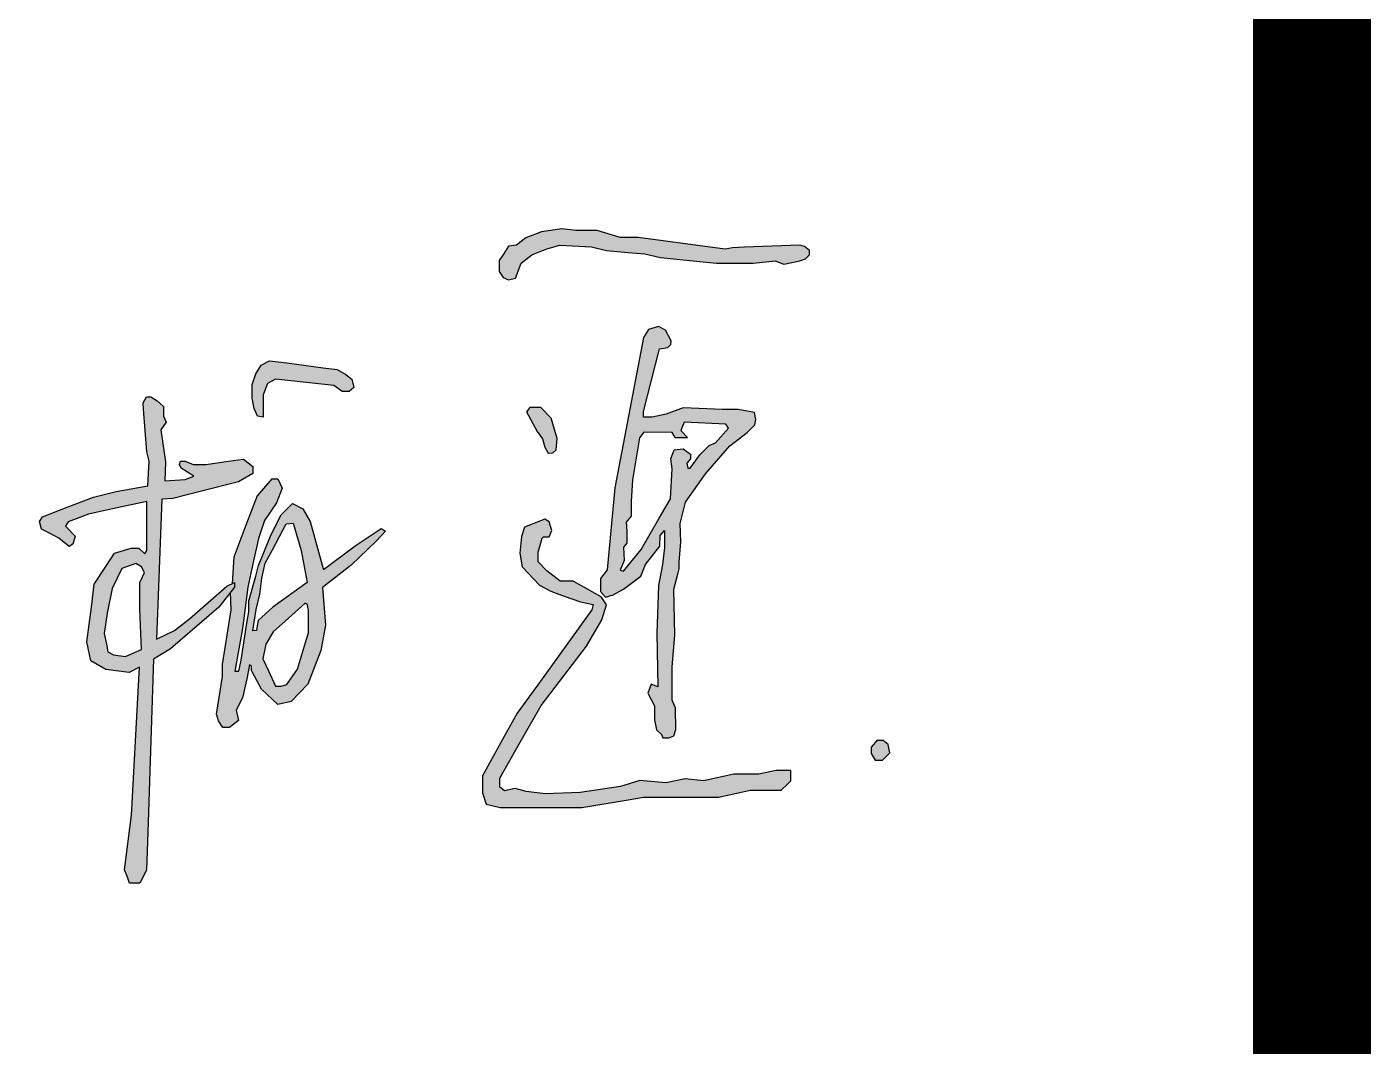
# Model space of a CAD drawing. Extents: x -417156 to 1571408, y 205758 to 1045562.
# Drawn here: x 1567233 to 1569508, y 910366 to 912092 of the extents above; entities that cross this region are included whole.
import ezdxf

# ---------------------------------------------------------------- set-up
doc = ezdxf.new("R2010")
doc.units = 0
doc.header["$LTSCALE"] = 1000
doc.header["$MEASUREMENT"] = 0
doc.layers.get('0').update_dxf_attribs({"linetype": 'CONTINUOUS'})
doc.layers.add('PUB_TITLE', color=4, linetype='CONTINUOUS')

msp = doc.modelspace()

# ---------------------------------------------------------------- hatches: boundary and pattern name
h = msp.add_hatch(color=256)
h.paths.add_polyline_path([(1567459.6, 911410), (1567468.6, 911422.8), (1567464, 911433.3), (1567464.1, 911449.2), (1567453.3, 911458.8), (1567442.4, 911465.8), (1567435.3, 911465.8), (1567429.5, 911455.7), (1567430.3, 911444.7), (1567435.9, 911372.7), (1567439.9, 911356.9), (1567437.7, 911314.8), (1567383.7, 911305.6), (1567345.3, 911296), (1567301, 911278.9), (1567259, 911262.6), (1567254.3, 911254.5), (1567257.6, 911241.8), (1567270.1, 911235.4), (1567286.9, 911226.7), (1567304.4, 911212.3), (1567310.6, 911216.4), (1567314.2, 911229.9), (1567298.1, 911246.6), (1567302.8, 911254.2), (1567336.8, 911267), (1567377.6, 911275.9), (1567435.6, 911288.5), (1567435.6, 911205.4), (1567432.6, 911199.9), (1567422, 911209.8), (1567409.2, 911209.8), (1567380.8, 911201), (1567366.3, 911178.5), (1567346.8, 911148.3), (1567341.9, 911109.5), (1567334.4, 911050.8), (1567340.8, 911018.9), (1567366.3, 911004.1), (1567405.6, 910999), (1567423.2, 911007.8), (1567410.1, 910757.4), (1567398.1, 910664.6), (1567402.8, 910652.4), (1567406.6, 910642.5), (1567423.8, 910642.5), (1567435.3, 910664.4), (1567437.4, 910728.7), (1567447, 911021.6), (1567475.9, 911039.3), (1567557.4, 911109.6), (1567584.4, 911143.5), (1567584.4, 911151.5), (1567571.1, 911145.1), (1567508, 911090), (1567482.8, 911070.4), (1567451.9, 911055.5), (1567461.4, 911292.4), (1567479.9, 911293.9), (1567528.6, 911306.2), (1567591.1, 911322.1), (1567615.2, 911336.2), (1567615.2, 911347.9), (1567599.6, 911360.2), (1567574, 911356.6), (1567535.7, 911351.2), (1567514.4, 911351.2), (1567500.9, 911356.7), (1567492.6, 911356.7), (1567491, 911351.2), (1567493.8, 911345.2), (1567515.6, 911331.2), (1567500.5, 911325.7), (1567466, 911323.6), (1567467.3, 911355.9)])
h.paths.add_polyline_path([(1567417.3, 911183.8), (1567426.7, 911177.7), (1567431.6, 911168.4), (1567424.2, 911151.3), (1567424.2, 911105.4), (1567426.7, 911037.9), (1567406.1, 911028.7), (1567399.5, 911025.9), (1567379.6, 911028.7), (1567370, 911034), (1567367.3, 911047.2), (1567363.7, 911064.8), (1567368.9, 911099.7), (1567377.1, 911141.5), (1567393.3, 911174.9)], flags=16)
h.paths.add_polyline_path([(1567772.5, 911503.6), (1567757.9, 911512), (1567734.4, 911515.1), (1567672.8, 911523.1), (1567643.4, 911527), (1567629.3, 911519.6), (1567620.4, 911504.9), (1567614.3, 911486.7), (1567614.3, 911463.4), (1567617.5, 911446.1), (1567623.4, 911432.9), (1567633, 911431.3), (1567633, 911451.6), (1567633, 911468.9), (1567639.8, 911488.6), (1567653.6, 911495.6), (1567711.2, 911489.3), (1567752.3, 911484.8), (1567766.4, 911474.9), (1567778.1, 911474.9), (1567786, 911481.5), (1567782.6, 911495.6)])
h.paths.add_polyline_path([(1567624.7, 911226), (1567635, 911256.5), (1567655.2, 911286.5), (1567665.1, 911311.1), (1567657.4, 911326.7), (1567647.4, 911326.7), (1567622.4, 911298.1), (1567603.5, 911248.2), (1567583.1, 911194.2), (1567580.3, 911149.5), (1567584.4, 911151.5), (1567584.4, 911143.5), (1567577.6, 911135), (1567578.3, 911105), (1567563.9, 911012.5), (1567563.9, 910992.5), (1567553.5, 910928.4), (1567556.9, 910917.4), (1567564.3, 910906.1), (1567575.7, 910906.1), (1567591.1, 910918), (1567587, 910935.5), (1567598, 910955.9), (1567605.2, 910988.1), (1567609.4, 911012.2), (1567613.1, 911009.7), (1567613.1, 911002.6), (1567614.3, 911000.3), (1567629.8, 910971), (1567657.3, 910944.8), (1567680.3, 910950), (1567708.6, 910979.4), (1567730.1, 911036.1), (1567738.5, 911079.4), (1567733.2, 911142.8), (1567781.5, 911180.9), (1567823.9, 911221.4), (1567839.7, 911238.3), (1567832.3, 911243.1), (1567788.7, 911213.4), (1567734.8, 911173.2), (1567732.7, 911180.6), (1567712.3, 911254.6), (1567700, 911276.2), (1567682.4, 911285.4), (1567663.1, 911265.8), (1567646.1, 911232.8), (1567624.9, 911180), (1567620.1, 911162.3), (1567608.6, 911120.6), (1567608.6, 911101.9), (1567605.2, 911082.4), (1567595.2, 911019.7), (1567591.4, 911001.5), (1567584.5, 911001.5), (1567597.8, 911073.4), (1567606.7, 911143.6), (1567615.3, 911183)])
h.paths.add_polyline_path([(1567648.3, 911206.6), (1567660.4, 911229.3), (1567671.7, 911250.6), (1567683.6, 911252.1), (1567697, 911205.5), (1567707.1, 911151.6), (1567648.9, 911109.5), (1567624.3, 911087.3), (1567622.6, 911077.9), (1567621.2, 911069.9), (1567615.2, 911069.4), (1567620.6, 911105.9), (1567626.8, 911131.4), (1567630.2, 911158.9), (1567636.3, 911184.2)], flags=16)
h.paths.add_polyline_path([(1567703.6, 911116.5), (1567707.9, 911113.6), (1567709.3, 911103.4), (1567709.3, 911066.4), (1567704.3, 911049.7), (1567690.8, 911004.8), (1567672.7, 910978.8), (1567663.1, 910976.1), (1567653.5, 910976.1), (1567641.5, 911002.1), (1567632.2, 911022.1), (1567637.2, 911047), (1567649.9, 911068.1), (1567675.6, 911091.2)], flags=16)
h.paths.add_polyline_path([(1568135, 911722.6), (1568188.6, 911719.7), (1568213.8, 911713.4), (1568250.5, 911710.3), (1568279.1, 911707.8), (1568305.1, 911701.9), (1568349.5, 911697.3), (1568399.9, 911692.1), (1568462.5, 911692.1), (1568499.4, 911696), (1568514.2, 911690.3), (1568541.1, 911696), (1568550.7, 911699.5), (1568557.8, 911706.1), (1568557.8, 911713.8), (1568549, 911720.1), (1568541.3, 911722.8), (1568447.6, 911719.1), (1568427.1, 911718.3), (1568414.8, 911716.1), (1568267.7, 911735.6), (1568236.9, 911735.6), (1568198, 911747.4), (1568162.2, 911747.4), (1568138.2, 911750.1), (1568103.7, 911744.9), (1568077.2, 911734.9), (1568061.7, 911722.7), (1568048.2, 911720.9), (1568039.5, 911707.5), (1568032.4, 911696.9), (1568032.4, 911677.9), (1568038.8, 911668.1), (1568048.2, 911664), (1568060, 911666.9), (1568069.3, 911692.3), (1568087.4, 911706.5), (1568112.9, 911716.3)])
h.paths.add_polyline_path([(1568120.1, 911429.7), (1568102.8, 911447.7), (1568084.1, 911447.7), (1568078.7, 911440.1), (1568096.6, 911407.2), (1568105.7, 911394.8), (1568109.4, 911380.7), (1568115.4, 911370.2), (1568122.9, 911370.9), (1568128.6, 911376), (1568130.7, 911395)])
h.paths.add_polyline_path([(1568303.9, 911546.9), (1568317.8, 911549.5), (1568323, 911554.3), (1568323.3, 911560.7), (1568313.7, 911578.4), (1568301.8, 911584.7), (1568284.9, 911580), (1568276.7, 911566.5), (1568228.2, 911311.6), (1568214.9, 911172.7), (1568203.7, 911158), (1568203.7, 911136.4), (1568212.5, 911126.7), (1568225, 911130.6), (1568242.9, 911140.3), (1568271.9, 911162.1), (1568280.2, 911182.1), (1568304.1, 911212.8), (1568304.6, 911230.8), (1568312.1, 911239.2), (1568312.1, 911210.9), (1568308.9, 911181.9), (1568302.2, 911146.2), (1568299, 911065.8), (1568300.9, 910974.5), (1568289.7, 910979.5), (1568283.9, 910963.8), (1568295.1, 910942.7), (1568295.1, 910919.1), (1568298.7, 910902), (1568307.3, 910894.1), (1568309.5, 910888.1), (1568319.5, 910888.1), (1568328, 910891.8), (1568331.3, 910902.5), (1568330.9, 910939.1), (1568325.3, 910952.1), (1568325.3, 911008.4), (1568329.8, 911062), (1568328, 911139.9), (1568335.4, 911167.7), (1568337.1, 911174.3), (1568337.1, 911186.1), (1568339.6, 911220.3), (1568338.7, 911251.5), (1568347.5, 911287.7), (1568381.5, 911335.6), (1568422.9, 911382.9), (1568452.1, 911405.2), (1568465, 911418.4), (1568466.7, 911427.4), (1568464.4, 911439), (1568437.1, 911444.4), (1568410.1, 911444.4), (1568344, 911446.9), (1568315.2, 911436.3), (1568291.5, 911431.6), (1568276.4, 911431.6), (1568276.4, 911440.9)])
h.paths.add_polyline_path([(1568277, 911406.2), (1568325.3, 911405.4), (1568330.4, 911396.8), (1568335.7, 911396.8), (1568351.2, 911396.8), (1568340, 911409), (1568345.3, 911422.9), (1568416.2, 911419.4), (1568420.4, 911412.9), (1568398.3, 911387.8), (1568388, 911383.1), (1568372.2, 911367.7), (1568355.7, 911345), (1568351.7, 911345), (1568350.2, 911353.5), (1568356.3, 911360.8), (1568356.3, 911368.9), (1568343.7, 911377.5), (1568328.6, 911376.1), (1568322.8, 911361), (1568325.4, 911343.9), (1568322.1, 911293.3), (1568303.2, 911260.3), (1568272.5, 911207.2), (1568242.9, 911170.8), (1568237.1, 911172.4), (1568243.6, 911188.8), (1568242.7, 911211.3), (1568248.1, 911218), (1568248.6, 911238.5), (1568247, 911253.7), (1568255.6, 911263.8), (1568255.6, 911288.7), (1568258.2, 911325.1), (1568269.9, 911396.3)], flags=16)
h.paths.add_polyline_path([(1568112.9, 911171.3), (1568098.3, 911186.5), (1568098.3, 911202.9), (1568105, 911226.2), (1568107.2, 911228.8), (1568117.1, 911228.8), (1568121.4, 911239.7), (1568116.8, 911254.2), (1568109.3, 911258.7), (1568075.3, 911245.1), (1568070.2, 911229.3), (1568067.3, 911201.2), (1568071, 911178.2), (1568100.8, 911146.7), (1568119.8, 911136.5), (1568142.3, 911128.5), (1568170.1, 911118.6), (1568191.5, 911114.1), (1568189.2, 911105.2), (1568102, 910984.3), (1568062.9, 910929.9), (1568035.2, 910880.4), (1568003.9, 910824.3), (1568003.9, 910795.4), (1568010.2, 910776.2), (1568033.8, 910770.5), (1568074.6, 910770.5), (1568126.5, 910770.5), (1568172.1, 910770.5), (1568250.4, 910783.4), (1568276.6, 910787.8), (1568331.8, 910787.8), (1568404.3, 910787.8), (1568457.1, 910799.7), (1568509.5, 910799.7), (1568520.5, 910810.2), (1568526.2, 910815.6), (1568526.2, 910832.8), (1568501.3, 910832.8), (1568471.6, 910826.6), (1568429.3, 910826.6), (1568378.4, 910815.5), (1568346.9, 910818.9), (1568314.6, 910812.2), (1568270.5, 910816), (1568237.8, 910806.1), (1568169.4, 910795.9), (1568110.3, 910793.6), (1568078.1, 910797.4), (1568059.5, 910802.5), (1568041.2, 910798.5), (1568033.4, 910804.8), (1568033.4, 910820.3), (1568067.9, 910880.9), (1568103.4, 910943.1), (1568179.9, 911043.5), (1568206.2, 911088), (1568213.9, 911113.4), (1568205.5, 911126.5), (1568186.7, 911137.2), (1568171.6, 911145.9), (1568157.5, 911153.9), (1568135.6, 911153.9)])
h.paths.add_polyline_path([(1568691, 910877.2), (1568682.3, 910883.8), (1568671.6, 910883.8), (1568662, 910872.7), (1568662, 910861.6), (1568668.5, 910850.7), (1568681.1, 910850.7), (1568693.6, 910862.7)])
h = msp.add_hatch(color=250)
h.paths.add_polyline_path([(1568267.7, 911735.6), (1568236.9, 911735.6), (1568198, 911747.4), (1568162.2, 911747.4), (1568138.2, 911750.1), (1568103.7, 911744.9), (1568077.2, 911734.9), (1568061.7, 911722.7), (1568048.2, 911720.9), (1568039.5, 911707.5), (1568032.4, 911696.9), (1568032.4, 911677.9), (1568038.8, 911668.1), (1568048.2, 911664), (1568060, 911666.9), (1568069.3, 911692.3), (1568087.4, 911706.5), (1568112.9, 911716.3), (1568135, 911722.6), (1568188.6, 911719.7), (1568213.8, 911713.4), (1568250.5, 911710.3), (1568279.1, 911707.8), (1568305.1, 911701.9), (1568349.5, 911697.3), (1568399.9, 911692.1), (1568462.5, 911692.1), (1568499.4, 911696), (1568514.2, 911690.3), (1568541.1, 911696), (1568550.7, 911699.5), (1568557.8, 911706.1), (1568557.8, 911713.8), (1568549, 911720.1), (1568541.3, 911722.8), (1568447.6, 911719.1), (1568427.1, 911718.3), (1568414.8, 911716.1)])
h.paths.add_polyline_path([(1568317.8, 911549.5), (1568323, 911554.3), (1568323.3, 911560.7), (1568313.7, 911578.4), (1568301.8, 911584.7), (1568284.9, 911580), (1568276.7, 911566.5), (1568228.2, 911311.6), (1568214.9, 911172.7), (1568203.7, 911158), (1568203.7, 911136.4), (1568212.5, 911126.7), (1568225, 911130.6), (1568242.9, 911140.3), (1568271.9, 911162.1), (1568280.2, 911182.1), (1568304.1, 911212.8), (1568304.6, 911230.8), (1568312.1, 911239.2), (1568312.1, 911210.9), (1568308.9, 911181.9), (1568302.2, 911146.2), (1568299, 911065.8), (1568300.9, 910974.5), (1568289.7, 910979.5), (1568283.9, 910963.8), (1568295.1, 910942.7), (1568295.1, 910919.1), (1568298.7, 910902), (1568307.3, 910894.1), (1568309.5, 910888.1), (1568319.5, 910888.1), (1568328, 910891.8), (1568331.3, 910902.5), (1568330.9, 910939.1), (1568325.3, 910952.1), (1568325.3, 911008.4), (1568329.8, 911062), (1568328, 911139.9), (1568335.4, 911167.7), (1568337.1, 911174.3), (1568337.1, 911186.1), (1568339.6, 911220.3), (1568338.7, 911251.5), (1568347.5, 911287.7), (1568381.5, 911335.6), (1568422.9, 911382.9), (1568452.1, 911405.2), (1568465, 911418.4), (1568466.7, 911427.4), (1568464.4, 911439), (1568437.1, 911444.4), (1568410.1, 911444.4), (1568344, 911446.9), (1568315.2, 911436.3), (1568291.5, 911431.6), (1568276.4, 911431.6), (1568276.4, 911440.9), (1568303.9, 911546.9)])
h.paths.add_polyline_path([(1568345.3, 911422.9), (1568416.2, 911419.4), (1568420.4, 911412.9), (1568398.3, 911387.8), (1568388, 911383.1), (1568372.2, 911367.7), (1568355.7, 911345), (1568351.7, 911345), (1568350.2, 911353.5), (1568356.3, 911360.8), (1568356.3, 911368.9), (1568343.7, 911377.5), (1568328.6, 911376.1), (1568322.8, 911361), (1568325.4, 911343.9), (1568322.1, 911293.3), (1568303.2, 911260.3), (1568272.5, 911207.2), (1568242.9, 911170.8), (1568237.1, 911172.4), (1568243.6, 911188.8), (1568242.7, 911211.3), (1568248.1, 911218), (1568248.6, 911238.5), (1568247, 911253.7), (1568255.6, 911263.8), (1568255.6, 911288.7), (1568258.2, 911325.1), (1568269.9, 911396.3), (1568277, 911406.2), (1568325.3, 911405.4), (1568330.4, 911396.8), (1568335.7, 911396.8), (1568351.2, 911396.8), (1568340, 911409)], flags=16)
h.paths.add_polyline_path([(1568105, 911226.2), (1568107.2, 911228.8), (1568117.1, 911228.8), (1568121.4, 911239.7), (1568116.8, 911254.2), (1568109.3, 911258.7), (1568075.3, 911245.1), (1568070.2, 911229.3), (1568067.3, 911201.2), (1568071, 911178.2), (1568100.8, 911146.7), (1568119.8, 911136.5), (1568142.3, 911128.5), (1568170.1, 911118.6), (1568191.5, 911114.1), (1568189.2, 911105.2), (1568102, 910984.3), (1568062.9, 910929.9), (1568035.2, 910880.4), (1568003.9, 910824.3), (1568003.9, 910795.4), (1568010.2, 910776.2), (1568033.8, 910770.5), (1568074.6, 910770.5), (1568126.5, 910770.5), (1568172.1, 910770.5), (1568250.4, 910783.4), (1568276.6, 910787.8), (1568331.8, 910787.8), (1568404.3, 910787.8), (1568457.1, 910799.7), (1568509.5, 910799.7), (1568520.5, 910810.2), (1568526.2, 910815.6), (1568526.2, 910832.8), (1568501.3, 910832.8), (1568471.6, 910826.6), (1568429.3, 910826.6), (1568378.4, 910815.5), (1568346.9, 910818.9), (1568314.6, 910812.2), (1568270.5, 910816), (1568237.8, 910806.1), (1568169.4, 910795.9), (1568110.3, 910793.6), (1568078.1, 910797.4), (1568059.5, 910802.5), (1568041.2, 910798.5), (1568033.4, 910804.8), (1568033.4, 910820.3), (1568067.9, 910880.9), (1568103.4, 910943.1), (1568179.9, 911043.5), (1568206.2, 911088), (1568213.9, 911113.4), (1568205.5, 911126.5), (1568186.7, 911137.2), (1568171.6, 911145.9), (1568157.5, 911153.9), (1568135.6, 911153.9), (1568112.9, 911171.3), (1568098.3, 911186.5), (1568098.3, 911202.9)])
h.paths.add_polyline_path([(1568120.1, 911429.7), (1568102.8, 911447.7), (1568084.1, 911447.7), (1568078.7, 911440.1), (1568096.6, 911407.2), (1568105.7, 911394.8), (1568109.4, 911380.7), (1568115.4, 911370.2), (1568122.9, 911370.9), (1568128.6, 911376), (1568130.7, 911395)])
h = msp.add_hatch(color=256)
h.paths.add_polyline_path([(1568112.9, 911716.3), (1568135, 911722.6), (1568188.6, 911719.7), (1568213.8, 911713.4), (1568250.5, 911710.3), (1568279.1, 911707.8), (1568305.1, 911701.9), (1568349.5, 911697.3), (1568399.9, 911692.1), (1568462.5, 911692.1), (1568499.4, 911696), (1568514.2, 911690.3), (1568541.1, 911696), (1568550.7, 911699.5), (1568557.8, 911706.1), (1568557.8, 911713.8), (1568549, 911720.1), (1568541.3, 911722.8), (1568447.6, 911719.1), (1568427.1, 911718.3), (1568414.8, 911716.1), (1568267.7, 911735.6), (1568236.9, 911735.6), (1568198, 911747.4), (1568162.2, 911747.4), (1568138.2, 911750.1), (1568103.7, 911744.9), (1568077.2, 911734.9), (1568061.7, 911722.7), (1568048.2, 911720.9), (1568039.5, 911707.5), (1568032.4, 911696.9), (1568032.4, 911677.9), (1568038.8, 911668.1), (1568048.2, 911664), (1568060, 911666.9), (1568069.3, 911692.3), (1568087.4, 911706.5)])
h.paths.add_polyline_path([(1568120.1, 911429.7), (1568102.8, 911447.7), (1568084.1, 911447.7), (1568078.7, 911440.1), (1568096.6, 911407.2), (1568105.7, 911394.8), (1568109.4, 911380.7), (1568115.4, 911370.2), (1568122.9, 911370.9), (1568128.6, 911376), (1568130.7, 911395)])
h.paths.add_polyline_path([(1568303.9, 911546.9), (1568317.8, 911549.5), (1568323, 911554.3), (1568323.3, 911560.7), (1568313.7, 911578.4), (1568301.8, 911584.7), (1568284.9, 911580), (1568276.7, 911566.5), (1568228.2, 911311.6), (1568214.9, 911172.7), (1568203.7, 911158), (1568203.7, 911136.4), (1568212.5, 911126.7), (1568225, 911130.6), (1568242.9, 911140.3), (1568271.9, 911162.1), (1568280.2, 911182.1), (1568304.1, 911212.8), (1568304.6, 911230.8), (1568312.1, 911239.2), (1568312.1, 911210.9), (1568308.9, 911181.9), (1568302.2, 911146.2), (1568299, 911065.8), (1568300.9, 910974.5), (1568289.7, 910979.5), (1568283.9, 910963.8), (1568295.1, 910942.7), (1568295.1, 910919.1), (1568298.7, 910902), (1568307.3, 910894.1), (1568309.5, 910888.1), (1568319.5, 910888.1), (1568328, 910891.8), (1568331.3, 910902.5), (1568330.9, 910939.1), (1568325.3, 910952.1), (1568325.3, 911008.4), (1568329.8, 911062), (1568328, 911139.9), (1568335.4, 911167.7), (1568337.1, 911174.3), (1568337.1, 911186.1), (1568339.6, 911220.3), (1568338.7, 911251.5), (1568347.5, 911287.7), (1568381.5, 911335.6), (1568422.9, 911382.9), (1568452.1, 911405.2), (1568465, 911418.4), (1568466.7, 911427.4), (1568464.4, 911439), (1568437.1, 911444.4), (1568410.1, 911444.4), (1568344, 911446.9), (1568315.2, 911436.3), (1568291.5, 911431.6), (1568276.4, 911431.6), (1568276.4, 911440.9)])
h.paths.add_polyline_path([(1568277, 911406.2), (1568325.3, 911405.4), (1568330.4, 911396.8), (1568335.7, 911396.8), (1568351.2, 911396.8), (1568340, 911409), (1568345.3, 911422.9), (1568416.2, 911419.4), (1568420.4, 911412.9), (1568398.3, 911387.8), (1568388, 911383.1), (1568372.2, 911367.7), (1568355.7, 911345), (1568351.7, 911345), (1568350.2, 911353.5), (1568356.3, 911360.8), (1568356.3, 911368.9), (1568343.7, 911377.5), (1568328.6, 911376.1), (1568322.8, 911361), (1568325.4, 911343.9), (1568322.1, 911293.3), (1568303.2, 911260.3), (1568272.5, 911207.2), (1568242.9, 911170.8), (1568237.1, 911172.4), (1568243.6, 911188.8), (1568242.7, 911211.3), (1568248.1, 911218), (1568248.6, 911238.5), (1568247, 911253.7), (1568255.6, 911263.8), (1568255.6, 911288.7), (1568258.2, 911325.1), (1568269.9, 911396.3)], flags=16)
h.paths.add_polyline_path([(1568098.3, 911202.9), (1568105, 911226.2), (1568107.2, 911228.8), (1568117.1, 911228.8), (1568121.4, 911239.7), (1568116.8, 911254.2), (1568109.3, 911258.7), (1568075.3, 911245.1), (1568070.2, 911229.3), (1568067.3, 911201.2), (1568071, 911178.2), (1568100.8, 911146.7), (1568119.8, 911136.5), (1568142.3, 911128.5), (1568170.1, 911118.6), (1568191.5, 911114.1), (1568189.2, 911105.2), (1568102, 910984.3), (1568062.9, 910929.9), (1568035.2, 910880.4), (1568003.9, 910824.3), (1568003.9, 910795.4), (1568010.2, 910776.2), (1568033.8, 910770.5), (1568074.6, 910770.5), (1568126.5, 910770.5), (1568172.1, 910770.5), (1568250.4, 910783.4), (1568276.6, 910787.8), (1568331.8, 910787.8), (1568404.3, 910787.8), (1568457.1, 910799.7), (1568509.5, 910799.7), (1568520.5, 910810.2), (1568526.2, 910815.6), (1568526.2, 910832.8), (1568501.3, 910832.8), (1568471.6, 910826.6), (1568429.3, 910826.6), (1568378.4, 910815.5), (1568346.9, 910818.9), (1568314.6, 910812.2), (1568270.5, 910816), (1568237.8, 910806.1), (1568169.4, 910795.9), (1568110.3, 910793.6), (1568078.1, 910797.4), (1568059.5, 910802.5), (1568041.2, 910798.5), (1568033.4, 910804.8), (1568033.4, 910820.3), (1568067.9, 910880.9), (1568103.4, 910943.1), (1568179.9, 911043.5), (1568206.2, 911088), (1568213.9, 911113.4), (1568205.5, 911126.5), (1568186.7, 911137.2), (1568171.6, 911145.9), (1568157.5, 911153.9), (1568135.6, 911153.9), (1568112.9, 911171.3), (1568098.3, 911186.5)])
h = msp.add_hatch(color=256)
h.paths.add_polyline_path([(1567614.3, 911463.4), (1567617.5, 911446.1), (1567623.4, 911432.9), (1567633, 911431.3), (1567633, 911451.6), (1567633, 911468.9), (1567639.8, 911488.6), (1567653.6, 911495.6), (1567711.2, 911489.3), (1567752.3, 911484.8), (1567766.4, 911474.9), (1567778.1, 911474.9), (1567786, 911481.5), (1567782.6, 911495.6), (1567772.5, 911503.6), (1567757.9, 911512), (1567734.4, 911515.1), (1567672.8, 911523.1), (1567643.4, 911527), (1567629.3, 911519.6), (1567620.4, 911504.9), (1567614.3, 911486.7)])
h.paths.add_polyline_path([(1567563.9, 910992.5), (1567553.5, 910928.4), (1567556.9, 910917.4), (1567564.3, 910906.1), (1567575.7, 910906.1), (1567591.1, 910918), (1567587, 910935.5), (1567598, 910955.9), (1567605.2, 910988.1), (1567609.4, 911012.2), (1567613.1, 911009.7), (1567613.1, 911002.6), (1567614.3, 911000.3), (1567629.8, 910971), (1567657.3, 910944.8), (1567680.3, 910950), (1567708.6, 910979.4), (1567730.1, 911036.1), (1567738.5, 911079.4), (1567733.2, 911142.8), (1567781.5, 911180.9), (1567823.9, 911221.4), (1567839.7, 911238.3), (1567832.3, 911243.1), (1567788.7, 911213.4), (1567734.8, 911173.2), (1567732.7, 911180.6), (1567712.3, 911254.6), (1567700, 911276.2), (1567682.4, 911285.4), (1567663.1, 911265.8), (1567646.1, 911232.8), (1567624.9, 911180), (1567620.1, 911162.3), (1567608.6, 911120.6), (1567608.6, 911101.9), (1567605.2, 911082.4), (1567595.2, 911019.7), (1567591.4, 911001.5), (1567584.5, 911001.5), (1567597.8, 911073.4), (1567606.7, 911143.6), (1567615.3, 911183), (1567624.7, 911226), (1567635, 911256.5), (1567655.2, 911286.5), (1567665.1, 911311.1), (1567657.4, 911326.7), (1567647.4, 911326.7), (1567622.4, 911298.1), (1567603.5, 911248.2), (1567583.1, 911194.2), (1567580.3, 911149.5), (1567584.4, 911151.5), (1567584.4, 911143.5), (1567577.6, 911135), (1567578.3, 911105), (1567563.9, 911012.5)])
h.paths.add_polyline_path([(1567615.2, 911069.4), (1567620.6, 911105.9), (1567626.8, 911131.4), (1567630.2, 911158.9), (1567636.3, 911184.2), (1567648.3, 911206.6), (1567660.4, 911229.3), (1567671.7, 911250.6), (1567683.6, 911252.1), (1567697, 911205.5), (1567707.1, 911151.6), (1567648.9, 911109.5), (1567624.3, 911087.3), (1567622.6, 911077.9), (1567621.2, 911069.9)], flags=16)
h.paths.add_polyline_path([(1567632.2, 911022.1), (1567637.2, 911047), (1567649.9, 911068.1), (1567675.6, 911091.2), (1567707.1, 911119.6), (1567709.3, 911103.4), (1567709.3, 911066.4), (1567704.3, 911049.7), (1567690.8, 911004.8), (1567670.8, 910976.1), (1567653.5, 910976.1), (1567641.5, 911002.1)], flags=16)
for color, points in [(250, [(1567772.5, 911503.6), (1567757.9, 911512), (1567734.4, 911515.1), (1567672.8, 911523.1), (1567643.4, 911527), (1567629.3, 911519.6), (1567620.4, 911504.9), (1567614.3, 911486.7), (1567614.3, 911463.4), (1567617.5, 911446.1), (1567623.4, 911432.9), (1567633, 911431.3), (1567633, 911451.6), (1567633, 911468.9), (1567639.8, 911488.6), (1567653.6, 911495.6), (1567711.2, 911489.3), (1567752.3, 911484.8), (1567766.4, 911474.9), (1567778.1, 911474.9), (1567786, 911481.5), (1567782.6, 911495.6)]), (256, [(1567614.3, 911463.4), (1567617.5, 911446.1), (1567623.4, 911432.9), (1567633, 911431.3), (1567633, 911451.6), (1567633, 911468.9), (1567639.8, 911488.6), (1567653.6, 911495.6), (1567711.2, 911489.3), (1567752.3, 911484.8), (1567766.4, 911474.9), (1567778.1, 911474.9), (1567786, 911481.5), (1567782.6, 911495.6), (1567772.5, 911503.6), (1567757.9, 911512), (1567734.4, 911515.1), (1567672.8, 911523.1), (1567643.4, 911527), (1567629.3, 911519.6), (1567620.4, 911504.9), (1567614.3, 911486.7)]), (250, [(1568691, 910877.2), (1568682.3, 910883.8), (1568671.6, 910883.8), (1568662, 910872.7), (1568662, 910861.6), (1568668.5, 910850.7), (1568681.1, 910850.7), (1568693.6, 910862.7)]), (256, [(1568682.3, 910883.8), (1568671.6, 910883.8), (1568662, 910872.7), (1568662, 910861.6), (1568668.5, 910850.7), (1568681.1, 910850.7), (1568693.6, 910862.7), (1568691, 910877.2)])]:
    msp.add_hatch(color=color).paths.add_polyline_path(points)
h = msp.add_hatch(color=250)
h.paths.add_polyline_path([(1567459.6, 911410), (1567468.6, 911422.8), (1567464, 911433.3), (1567464.1, 911449.2), (1567453.3, 911458.8), (1567442.4, 911465.8), (1567435.3, 911465.8), (1567429.5, 911455.7), (1567430.3, 911444.7), (1567435.9, 911372.7), (1567439.9, 911356.9), (1567437.7, 911314.8), (1567383.7, 911305.6), (1567345.3, 911296), (1567301, 911278.9), (1567259, 911262.6), (1567254.3, 911254.5), (1567257.6, 911241.8), (1567270.1, 911235.4), (1567286.9, 911226.7), (1567304.4, 911212.3), (1567310.6, 911216.4), (1567314.2, 911229.9), (1567298.1, 911246.6), (1567302.8, 911254.2), (1567336.8, 911267), (1567377.6, 911275.9), (1567435.6, 911288.5), (1567435.6, 911205.4), (1567432.6, 911199.9), (1567422, 911209.8), (1567409.2, 911209.8), (1567380.8, 911201), (1567366.3, 911178.5), (1567346.8, 911148.3), (1567341.9, 911109.5), (1567334.4, 911050.8), (1567340.8, 911018.9), (1567366.3, 911004.1), (1567405.6, 910999), (1567423.2, 911007.8), (1567410.1, 910757.4), (1567398.1, 910664.6), (1567402.8, 910652.4), (1567406.6, 910642.5), (1567423.8, 910642.5), (1567435.3, 910664.4), (1567437.4, 910728.7), (1567447, 911021.6), (1567475.9, 911039.3), (1567557.4, 911109.6), (1567584.4, 911143.5), (1567584.4, 911151.5), (1567571.1, 911145.1), (1567508, 911090), (1567482.8, 911070.4), (1567451.9, 911055.5), (1567461.4, 911292.4), (1567479.9, 911293.9), (1567528.6, 911306.2), (1567591.1, 911322.1), (1567615.2, 911336.2), (1567615.2, 911347.9), (1567599.6, 911360.2), (1567574, 911356.6), (1567535.7, 911351.2), (1567514.4, 911351.2), (1567500.9, 911356.7), (1567492.6, 911356.7), (1567491, 911351.2), (1567493.8, 911345.2), (1567515.6, 911331.2), (1567500.5, 911325.7), (1567466, 911323.6), (1567467.3, 911355.9)])
h.paths.add_polyline_path([(1567417.3, 911183.8), (1567426.7, 911177.7), (1567431.6, 911168.4), (1567424.2, 911151.3), (1567424.2, 911105.4), (1567426.7, 911037.9), (1567406.1, 911028.7), (1567399.5, 911025.9), (1567379.6, 911028.7), (1567370, 911034), (1567367.3, 911047.2), (1567363.7, 911064.8), (1567368.9, 911099.7), (1567377.1, 911141.5), (1567393.3, 911174.9)], flags=16)
h = msp.add_hatch(color=250)
h.paths.add_polyline_path([(1567624.7, 911226), (1567635, 911256.5), (1567655.2, 911286.5), (1567665.1, 911311.1), (1567657.4, 911326.7), (1567647.4, 911326.7), (1567622.4, 911298.1), (1567603.5, 911248.2), (1567583.1, 911194.2), (1567580.3, 911149.5), (1567584.4, 911151.5), (1567584.4, 911143.5), (1567577.6, 911135), (1567578.3, 911105), (1567563.9, 911012.5), (1567563.9, 910992.5), (1567553.5, 910928.4), (1567556.9, 910917.4), (1567564.3, 910906.1), (1567575.7, 910906.1), (1567591.1, 910918), (1567587, 910935.5), (1567598, 910955.9), (1567605.2, 910988.1), (1567609.4, 911012.2), (1567613.1, 911009.7), (1567613.1, 911002.6), (1567614.3, 911000.3), (1567629.8, 910971), (1567657.3, 910944.8), (1567680.3, 910950), (1567708.6, 910979.4), (1567730.1, 911036.1), (1567738.5, 911079.4), (1567733.2, 911142.8), (1567781.5, 911180.9), (1567823.9, 911221.4), (1567839.7, 911238.3), (1567832.3, 911243.1), (1567788.7, 911213.4), (1567734.8, 911173.2), (1567732.7, 911180.6), (1567712.3, 911254.6), (1567700, 911276.2), (1567682.4, 911285.4), (1567663.1, 911265.8), (1567646.1, 911232.8), (1567624.9, 911180), (1567620.1, 911162.3), (1567608.6, 911120.6), (1567608.6, 911101.9), (1567605.2, 911082.4), (1567595.2, 911019.7), (1567591.4, 911001.5), (1567584.5, 911001.5), (1567597.8, 911073.4), (1567606.7, 911143.6), (1567615.3, 911183)])
h.paths.add_polyline_path([(1567648.3, 911206.6), (1567660.4, 911229.3), (1567671.7, 911250.6), (1567683.6, 911252.1), (1567697, 911205.5), (1567707.1, 911151.6), (1567648.9, 911109.5), (1567624.3, 911087.3), (1567622.6, 911077.9), (1567621.2, 911069.9), (1567615.2, 911069.4), (1567620.6, 911105.9), (1567626.8, 911131.4), (1567630.2, 911158.9), (1567636.3, 911184.2)], flags=16)
h.paths.add_polyline_path([(1567703.6, 911116.5), (1567707.9, 911113.6), (1567709.3, 911103.4), (1567709.3, 911066.4), (1567704.3, 911049.7), (1567690.8, 911004.8), (1567672.7, 910978.8), (1567663.1, 910976.1), (1567653.5, 910976.1), (1567641.5, 911002.1), (1567632.2, 911022.1), (1567637.2, 911047), (1567649.9, 911068.1), (1567675.6, 911091.2)], flags=16)

# ---------------------------------------------------------------- linework, layer by layer
for p, q in [((1568103.7, 911744.9), (1568077.2, 911734.9)), ((1568138.2, 911750.1), (1568103.7, 911744.9)), ((1568162.2, 911747.4), (1568138.2, 911750.1)), ((1568198, 911747.4), (1568162.2, 911747.4)), ((1568236.9, 911735.6), (1568198, 911747.4)), ((1568048.2, 911720.9), (1568039.5, 911707.5)), ((1568061.7, 911722.7), (1568048.2, 911720.9)), ((1568077.2, 911734.9), (1568061.7, 911722.7)), ((1568112.9, 911716.3), (1568135, 911722.6)), ((1568135, 911722.6), (1568188.6, 911719.7)), ((1568188.6, 911719.7), (1568213.8, 911713.4)), ((1568267.7, 911735.6), (1568236.9, 911735.6)), ((1568414.8, 911716.1), (1568267.7, 911735.6)), ((1568541.3, 911722.8), (1568447.6, 911719.1)), ((1568549, 911720.1), (1568541.3, 911722.8)), ((1568557.8, 911713.8), (1568549, 911720.1)), ((1568039.5, 911707.5), (1568032.4, 911696.9)), ((1568032.4, 911696.9), (1568032.4, 911677.9)), ((1568069.3, 911692.3), (1568087.4, 911706.5)), ((1568087.4, 911706.5), (1568112.9, 911716.3)), ((1568213.8, 911713.4), (1568250.5, 911710.3)), ((1568250.5, 911710.3), (1568279.1, 911707.8)), ((1568279.1, 911707.8), (1568305.1, 911701.9)), ((1568305.1, 911701.9), (1568349.5, 911697.3)), ((1568349.5, 911697.3), (1568399.9, 911692.1)), ((1568427.1, 911718.3), (1568414.8, 911716.1)), ((1568447.6, 911719.1), (1568427.1, 911718.3)), ((1568541.1, 911696), (1568550.7, 911699.5)), ((1568550.7, 911699.5), (1568557.8, 911706.1)), ((1568557.8, 911706.1), (1568557.8, 911713.8)), ((1568032.4, 911677.9), (1568038.8, 911668.1)), ((1568060, 911666.9), (1568069.3, 911692.3)), ((1568399.9, 911692.1), (1568462.5, 911692.1)), ((1568462.5, 911692.1), (1568499.4, 911696)), ((1568499.4, 911696), (1568514.2, 911690.3)), ((1568514.2, 911690.3), (1568541.1, 911696)), ((1568038.8, 911668.1), (1568048.2, 911664)), ((1568048.2, 911664), (1568060, 911666.9)), ((1568301.8, 911584.7), (1568284.9, 911580)), ((1568313.7, 911578.4), (1568301.8, 911584.7)), ((1568276.7, 911566.5), (1568228.2, 911311.6)), ((1568284.9, 911580), (1568276.7, 911566.5)), ((1568323.3, 911560.7), (1568313.7, 911578.4)), ((1568323, 911554.3), (1568323.3, 911560.7)), ((1568276.4, 911440.9), (1568303.9, 911546.9)), ((1568303.9, 911546.9), (1568317.8, 911549.5)), ((1568317.8, 911549.5), (1568323, 911554.3)), ((1567620.4, 911504.9), (1567629.3, 911519.6)), ((1567629.3, 911519.6), (1567643.4, 911527)), ((1567643.4, 911527), (1567672.8, 911523.1)), ((1567672.8, 911523.1), (1567734.4, 911515.1)), ((1567734.4, 911515.1), (1567757.9, 911512)), ((1567614.3, 911486.7), (1567620.4, 911504.9)), ((1567653.6, 911495.6), (1567639.8, 911488.6)), ((1567711.2, 911489.3), (1567653.6, 911495.6)), ((1567757.9, 911512), (1567772.5, 911503.6)), ((1567772.5, 911503.6), (1567782.6, 911495.6)), ((1567782.6, 911495.6), (1567786, 911481.5)), ((1567614.3, 911463.4), (1567614.3, 911486.7)), ((1567639.8, 911488.6), (1567633, 911468.9)), ((1567633, 911468.9), (1567633, 911451.6)), ((1567752.3, 911484.8), (1567711.2, 911489.3)), ((1567766.4, 911474.9), (1567752.3, 911484.8)), ((1567778.1, 911474.9), (1567766.4, 911474.9)), ((1567786, 911481.5), (1567778.1, 911474.9)), ((1567429.5, 911455.7), (1567435.3, 911465.8)), ((1567430.3, 911444.7), (1567429.5, 911455.7)), ((1567435.3, 911465.8), (1567442.4, 911465.8)), ((1567442.4, 911465.8), (1567453.3, 911458.8)), ((1567453.3, 911458.8), (1567464.1, 911449.2)), ((1567464.1, 911449.2), (1567464, 911433.3)), ((1567617.5, 911446.1), (1567614.3, 911463.4)), ((1567633, 911451.6), (1567633, 911431.3)), ((1568084.1, 911447.7), (1568078.7, 911440.1)), ((1568102.8, 911447.7), (1568084.1, 911447.7)), ((1568120.1, 911429.7), (1568102.8, 911447.7)), ((1568344, 911446.9), (1568315.2, 911436.3)), ((1568410.1, 911444.4), (1568344, 911446.9)), ((1567435.9, 911372.7), (1567430.3, 911444.7)), ((1567464, 911433.3), (1567468.6, 911422.8)), ((1567623.4, 911432.9), (1567617.5, 911446.1)), ((1567633, 911431.3), (1567623.4, 911432.9)), ((1568078.7, 911440.1), (1568096.6, 911407.2)), ((1568130.7, 911395), (1568120.1, 911429.7)), ((1568276.4, 911431.6), (1568276.4, 911440.9)), ((1568291.5, 911431.6), (1568276.4, 911431.6)), ((1568315.2, 911436.3), (1568291.5, 911431.6)), ((1568437.1, 911444.4), (1568410.1, 911444.4)), ((1568464.4, 911439), (1568437.1, 911444.4)), ((1568466.7, 911427.4), (1568464.4, 911439)), ((1568465, 911418.4), (1568466.7, 911427.4)), ((1567468.6, 911422.8), (1567459.6, 911410)), ((1567459.6, 911410), (1567467.3, 911355.9)), ((1568096.6, 911407.2), (1568105.7, 911394.8)), ((1568277, 911406.2), (1568269.9, 911396.3)), ((1568325.3, 911405.4), (1568277, 911406.2)), ((1568330.4, 911396.8), (1568325.3, 911405.4)), ((1568345.3, 911422.9), (1568340, 911409)), ((1568351.2, 911396.8), (1568340, 911409)), ((1568416.2, 911419.4), (1568345.3, 911422.9)), ((1568398.3, 911387.8), (1568420.4, 911412.9)), ((1568420.4, 911412.9), (1568416.2, 911419.4)), ((1568422.9, 911382.9), (1568452.1, 911405.2)), ((1568452.1, 911405.2), (1568465, 911418.4)), ((1568105.7, 911394.8), (1568109.4, 911380.7)), ((1568109.4, 911380.7), (1568115.4, 911370.2)), ((1568128.6, 911376), (1568130.7, 911395)), ((1568269.9, 911396.3), (1568258.2, 911325.1)), ((1568330.4, 911396.8), (1568335.7, 911396.8)), ((1568335.7, 911396.8), (1568351.2, 911396.8)), ((1568372.2, 911367.7), (1568388, 911383.1)), ((1568381.5, 911335.6), (1568422.9, 911382.9)), ((1568388, 911383.1), (1568398.3, 911387.8)), ((1567439.9, 911356.9), (1567435.9, 911372.7)), ((1567437.7, 911314.8), (1567439.9, 911356.9)), ((1567467.3, 911355.9), (1567466, 911323.6)), ((1567491, 911351.2), (1567492.6, 911356.7)), ((1567492.6, 911356.7), (1567500.9, 911356.7)), ((1567500.9, 911356.7), (1567514.4, 911351.2)), ((1567535.7, 911351.2), (1567574, 911356.6)), ((1567574, 911356.6), (1567599.6, 911360.2)), ((1567599.6, 911360.2), (1567615.2, 911347.9)), ((1568115.4, 911370.2), (1568122.9, 911370.9)), ((1568122.9, 911370.9), (1568128.6, 911376)), ((1568322.8, 911361), (1568328.6, 911376.1)), ((1568325.4, 911343.9), (1568322.8, 911361)), ((1568328.6, 911376.1), (1568343.7, 911377.5)), ((1568343.7, 911377.5), (1568356.3, 911368.9)), ((1568356.3, 911360.8), (1568350.2, 911353.5)), ((1568355.7, 911345), (1568372.2, 911367.7)), ((1568356.3, 911368.9), (1568356.3, 911360.8)), ((1567493.8, 911345.2), (1567491, 911351.2)), ((1567515.6, 911331.2), (1567493.8, 911345.2)), ((1567514.4, 911351.2), (1567535.7, 911351.2)), ((1567615.2, 911336.2), (1567591.1, 911322.1)), ((1567615.2, 911347.9), (1567615.2, 911336.2)), ((1568322.1, 911293.3), (1568325.4, 911343.9)), ((1568347.5, 911287.7), (1568381.5, 911335.6)), ((1568350.2, 911353.5), (1568351.7, 911345)), ((1568351.7, 911345), (1568355.7, 911345)), ((1567383.7, 911305.6), (1567437.7, 911314.8)), ((1567466, 911323.6), (1567500.5, 911325.7)), ((1567500.5, 911325.7), (1567515.6, 911331.2)), ((1567591.1, 911322.1), (1567528.6, 911306.2)), ((1567647.4, 911326.7), (1567622.4, 911298.1)), ((1567647.4, 911326.7), (1567657.4, 911326.7)), ((1567665.1, 911311.1), (1567655.2, 911286.5)), ((1567657.4, 911326.7), (1567665.1, 911311.1)), ((1568228.2, 911311.6), (1568214.9, 911172.7)), ((1568258.2, 911325.1), (1568255.6, 911288.7)), ((1567301, 911278.9), (1567345.3, 911296)), ((1567345.3, 911296), (1567383.7, 911305.6)), ((1567435.6, 911288.5), (1567377.6, 911275.9)), ((1567435.6, 911205.4), (1567435.6, 911288.5)), ((1567461.4, 911292.4), (1567451.9, 911055.5)), ((1567479.9, 911293.9), (1567461.4, 911292.4)), ((1567528.6, 911306.2), (1567479.9, 911293.9)), ((1567622.4, 911298.1), (1567603.5, 911248.2)), ((1568255.6, 911288.7), (1568255.6, 911263.8)), ((1568303.2, 911260.3), (1568322.1, 911293.3)), ((1568338.7, 911251.5), (1568347.5, 911287.7)), ((1567259, 911262.6), (1567301, 911278.9)), ((1567336.8, 911267), (1567302.8, 911254.2)), ((1567377.6, 911275.9), (1567336.8, 911267)), ((1567655.2, 911286.5), (1567635, 911256.5)), ((1567646.1, 911232.8), (1567663.1, 911265.8)), ((1567663.1, 911265.8), (1567682.4, 911285.4)), ((1567682.4, 911285.4), (1567700, 911276.2)), ((1567700, 911276.2), (1567712.3, 911254.6)), ((1567254.3, 911254.5), (1567259, 911262.6)), ((1567257.6, 911241.8), (1567254.3, 911254.5)), ((1567270.1, 911235.4), (1567257.6, 911241.8)), ((1567302.8, 911254.2), (1567298.1, 911246.6)), ((1567298.1, 911246.6), (1567314.2, 911229.9)), ((1567603.5, 911248.2), (1567583.1, 911194.2)), ((1567635, 911256.5), (1567624.7, 911226)), ((1567660.4, 911229.3), (1567671.7, 911250.6)), ((1567671.7, 911250.6), (1567683.6, 911252.1)), ((1567683.6, 911252.1), (1567697, 911205.5)), ((1567712.3, 911254.6), (1567732.7, 911180.6)), ((1567788.7, 911213.4), (1567832.3, 911243.1)), ((1567832.3, 911243.1), (1567839.7, 911238.3)), ((1568075.3, 911245.1), (1568070.2, 911229.3)), ((1568109.3, 911258.7), (1568075.3, 911245.1)), ((1568116.8, 911254.2), (1568109.3, 911258.7)), ((1568121.4, 911239.7), (1568116.8, 911254.2)), ((1568255.6, 911263.8), (1568247, 911253.7)), ((1568247, 911253.7), (1568248.6, 911238.5)), ((1568272.5, 911207.2), (1568303.2, 911260.3)), ((1568339.6, 911220.3), (1568338.7, 911251.5)), ((1567286.9, 911226.7), (1567270.1, 911235.4)), ((1567304.4, 911212.3), (1567286.9, 911226.7)), ((1567314.2, 911229.9), (1567310.6, 911216.4)), ((1567624.7, 911226), (1567615.3, 911183)), ((1567624.9, 911180), (1567646.1, 911232.8)), ((1567648.3, 911206.6), (1567660.4, 911229.3)), ((1567823.9, 911221.4), (1567781.5, 911180.9)), ((1567839.7, 911238.3), (1567823.9, 911221.4)), ((1568070.2, 911229.3), (1568067.3, 911201.2)), ((1568098.3, 911202.9), (1568105, 911226.2)), ((1568105, 911226.2), (1568107.2, 911228.8)), ((1568107.2, 911228.8), (1568117.1, 911228.8)), ((1568117.1, 911228.8), (1568121.4, 911239.7)), ((1568248.6, 911238.5), (1568248.1, 911218)), ((1568304.1, 911212.8), (1568304.6, 911230.8)), ((1568304.6, 911230.8), (1568312.1, 911239.2)), ((1568312.1, 911239.2), (1568312.1, 911210.9)), ((1568337.1, 911186.1), (1568339.6, 911220.3)), ((1567310.6, 911216.4), (1567304.4, 911212.3)), ((1567366.3, 911178.5), (1567380.8, 911201)), ((1567380.8, 911201), (1567409.2, 911209.8)), ((1567409.2, 911209.8), (1567422, 911209.8)), ((1567422, 911209.8), (1567432.6, 911199.9)), ((1567432.6, 911199.9), (1567435.6, 911205.4)), ((1567636.3, 911184.2), (1567648.3, 911206.6)), ((1567697, 911205.5), (1567707.1, 911151.6)), ((1567734.8, 911173.2), (1567788.7, 911213.4)), ((1568067.3, 911201.2), (1568071, 911178.2)), ((1568098.3, 911186.5), (1568098.3, 911202.9)), ((1568248.1, 911218), (1568242.7, 911211.3)), ((1568242.7, 911211.3), (1568243.6, 911188.8)), ((1568242.9, 911170.8), (1568272.5, 911207.2)), ((1568280.2, 911182.1), (1568304.1, 911212.8)), ((1568312.1, 911210.9), (1568308.9, 911181.9)), ((1567346.8, 911148.3), (1567366.3, 911178.5)), ((1567393.3, 911174.9), (1567377.1, 911141.5)), ((1567417.3, 911183.8), (1567393.3, 911174.9)), ((1567426.7, 911177.7), (1567417.3, 911183.8)), ((1567431.6, 911168.4), (1567426.7, 911177.7)), ((1567583.1, 911194.2), (1567580.3, 911149.5)), ((1567615.3, 911183), (1567606.7, 911143.6)), ((1567620.1, 911162.3), (1567624.9, 911180)), ((1567630.2, 911158.9), (1567636.3, 911184.2)), ((1567732.7, 911180.6), (1567734.8, 911173.2)), ((1567781.5, 911180.9), (1567733.2, 911142.8)), ((1568071, 911178.2), (1568100.8, 911146.7)), ((1568112.9, 911171.3), (1568098.3, 911186.5)), ((1568243.6, 911188.8), (1568237.1, 911172.4)), ((1568271.9, 911162.1), (1568280.2, 911182.1)), ((1568308.9, 911181.9), (1568302.2, 911146.2)), ((1568335.4, 911167.7), (1568337.1, 911174.3)), ((1568337.1, 911174.3), (1568337.1, 911186.1)), ((1567424.2, 911151.3), (1567431.6, 911168.4)), ((1567424.2, 911105.4), (1567424.2, 911151.3)), ((1567571.1, 911145.1), (1567584.4, 911151.5)), ((1567584.4, 911151.5), (1567584.4, 911143.5)), ((1567608.6, 911120.6), (1567620.1, 911162.3)), ((1567626.8, 911131.4), (1567630.2, 911158.9)), ((1567707.1, 911151.6), (1567648.9, 911109.5)), ((1568135.6, 911153.9), (1568112.9, 911171.3)), ((1568157.5, 911153.9), (1568135.6, 911153.9)), ((1568171.6, 911145.9), (1568157.5, 911153.9)), ((1568214.9, 911172.7), (1568203.7, 911158)), ((1568203.7, 911158), (1568203.7, 911136.4)), ((1568237.1, 911172.4), (1568242.9, 911170.8)), ((1568242.9, 911140.3), (1568271.9, 911162.1)), ((1568328, 911139.9), (1568335.4, 911167.7)), ((1567341.9, 911109.5), (1567346.8, 911148.3)), ((1567377.1, 911141.5), (1567368.9, 911099.7)), ((1567508, 911090), (1567571.1, 911145.1)), ((1567584.4, 911143.5), (1567557.4, 911109.6)), ((1567578.3, 911105), (1567577.6, 911135)), ((1567606.7, 911143.6), (1567597.8, 911073.4)), ((1567620.6, 911105.9), (1567626.8, 911131.4)), ((1567733.2, 911142.8), (1567738.5, 911079.4)), ((1568100.8, 911146.7), (1568119.8, 911136.5)), ((1568119.8, 911136.5), (1568142.3, 911128.5)), ((1568142.3, 911128.5), (1568170.1, 911118.6)), ((1568186.7, 911137.2), (1568171.6, 911145.9)), ((1568205.5, 911126.5), (1568186.7, 911137.2)), ((1568203.7, 911136.4), (1568212.5, 911126.7)), ((1568212.5, 911126.7), (1568225, 911130.6)), ((1568225, 911130.6), (1568242.9, 911140.3)), ((1568302.2, 911146.2), (1568299, 911065.8)), ((1568329.8, 911062), (1568328, 911139.9)), ((1567334.4, 911050.8), (1567341.9, 911109.5)), ((1567426.7, 911037.9), (1567424.2, 911105.4)), ((1567557.4, 911109.6), (1567475.9, 911039.3)), ((1567563.9, 911012.5), (1567578.3, 911105)), ((1567608.6, 911101.9), (1567608.6, 911120.6)), ((1567615.2, 911069.4), (1567620.6, 911105.9)), ((1567648.9, 911109.5), (1567624.3, 911087.3)), ((1567703.6, 911116.5), (1567675.6, 911091.2)), ((1567707.9, 911113.6), (1567703.6, 911116.5)), ((1567709.3, 911103.4), (1567707.9, 911113.6)), ((1568189.2, 911105.2), (1568102, 910984.3)), ((1568170.1, 911118.6), (1568191.5, 911114.1)), ((1568191.5, 911114.1), (1568189.2, 911105.2)), ((1568213.9, 911113.4), (1568205.5, 911126.5)), ((1568206.2, 911088), (1568213.9, 911113.4)), ((1567368.9, 911099.7), (1567363.7, 911064.8)), ((1567482.8, 911070.4), (1567508, 911090)), ((1567595.2, 911019.7), (1567605.2, 911082.4)), ((1567605.2, 911082.4), (1567608.6, 911101.9)), ((1567624.3, 911087.3), (1567622.6, 911077.9)), ((1567675.6, 911091.2), (1567649.9, 911068.1)), ((1567709.3, 911066.4), (1567709.3, 911103.4)), ((1568179.9, 911043.5), (1568206.2, 911088)), ((1567363.7, 911064.8), (1567367.3, 911047.2)), ((1567451.9, 911055.5), (1567482.8, 911070.4)), ((1567597.8, 911073.4), (1567584.5, 911001.5)), ((1567621.2, 911069.9), (1567615.2, 911069.4)), ((1567622.6, 911077.9), (1567621.2, 911069.9)), ((1567649.9, 911068.1), (1567637.2, 911047)), ((1567704.3, 911049.7), (1567709.3, 911066.4)), ((1567738.5, 911079.4), (1567730.1, 911036.1)), ((1568299, 911065.8), (1568300.9, 910974.5)), ((1568325.3, 911008.4), (1568329.8, 911062)), ((1567340.8, 911018.9), (1567334.4, 911050.8)), ((1567367.3, 911047.2), (1567370, 911034)), ((1567406.1, 911028.7), (1567426.7, 911037.9)), ((1567475.9, 911039.3), (1567447, 911021.6)), ((1567637.2, 911047), (1567632.2, 911022.1)), ((1567690.8, 911004.8), (1567704.3, 911049.7)), ((1568103.4, 910943.1), (1568179.9, 911043.5)), ((1567366.3, 911004.1), (1567340.8, 911018.9)), ((1567370, 911034), (1567379.6, 911028.7)), ((1567379.6, 911028.7), (1567399.5, 911025.9)), ((1567399.5, 911025.9), (1567406.1, 911028.7)), ((1567447, 911021.6), (1567437.4, 910728.7)), ((1567591.4, 911001.5), (1567595.2, 911019.7)), ((1567632.2, 911022.1), (1567641.5, 911002.1)), ((1567730.1, 911036.1), (1567708.6, 910979.4)), ((1567405.6, 910999), (1567366.3, 911004.1)), ((1567423.2, 911007.8), (1567405.6, 910999)), ((1567410.1, 910757.4), (1567423.2, 911007.8)), ((1567553.5, 910928.4), (1567563.9, 910992.5)), ((1567563.9, 910992.5), (1567563.9, 911012.5)), ((1567584.5, 911001.5), (1567591.4, 911001.5)), ((1567609.4, 911012.2), (1567605.2, 910988.1)), ((1567613.1, 911009.7), (1567609.4, 911012.2)), ((1567613.1, 911002.6), (1567613.1, 911009.7)), ((1567614.3, 911000.3), (1567613.1, 911002.6)), ((1567629.8, 910971), (1567614.3, 911000.3)), ((1567641.5, 911002.1), (1567653.5, 910976.1)), ((1567672.7, 910978.8), (1567690.8, 911004.8)), ((1568325.3, 910952.1), (1568325.3, 911008.4)), ((1567605.2, 910988.1), (1567598, 910955.9)), ((1567657.3, 910944.8), (1567629.8, 910971)), ((1567653.5, 910976.1), (1567663.1, 910976.1)), ((1567663.1, 910976.1), (1567672.7, 910978.8)), ((1567708.6, 910979.4), (1567680.3, 910950)), ((1568102, 910984.3), (1568062.9, 910929.9)), ((1568289.7, 910979.5), (1568283.9, 910963.8)), ((1568300.9, 910974.5), (1568289.7, 910979.5)), ((1567598, 910955.9), (1567587, 910935.5)), ((1567680.3, 910950), (1567657.3, 910944.8)), ((1568283.9, 910963.8), (1568295.1, 910942.7)), ((1568330.9, 910939.1), (1568325.3, 910952.1)), ((1567556.9, 910917.4), (1567553.5, 910928.4)), ((1567587, 910935.5), (1567591.1, 910918)), ((1568062.9, 910929.9), (1568035.2, 910880.4)), ((1568067.9, 910880.9), (1568103.4, 910943.1)), ((1568295.1, 910942.7), (1568295.1, 910919.1)), ((1568331.3, 910902.5), (1568330.9, 910939.1)), ((1567564.3, 910906.1), (1567556.9, 910917.4)), ((1567575.7, 910906.1), (1567564.3, 910906.1)), ((1567591.1, 910918), (1567575.7, 910906.1)), ((1568295.1, 910919.1), (1568298.7, 910902)), ((1568298.7, 910902), (1568307.3, 910894.1)), ((1568328, 910891.8), (1568331.3, 910902.5)), ((1568035.2, 910880.4), (1568003.9, 910824.3)), ((1568033.4, 910820.3), (1568067.9, 910880.9)), ((1568307.3, 910894.1), (1568309.5, 910888.1)), ((1568309.5, 910888.1), (1568319.5, 910888.1)), ((1568319.5, 910888.1), (1568328, 910891.8)), ((1568672.6, 910885), (1568662, 910872.7)), ((1568682.3, 910883.8), (1568671.6, 910883.8)), ((1568691, 910877.2), (1568682.3, 910883.8)), ((1568662, 910872.7), (1568662, 910861.6)), ((1568662, 910861.6), (1568668.5, 910850.7)), ((1568681.1, 910850.7), (1568693.6, 910862.7)), ((1568693.6, 910862.7), (1568691, 910877.2)), ((1568501.3, 910832.8), (1568471.6, 910826.6)), ((1568526.2, 910832.8), (1568501.3, 910832.8)), ((1568526.2, 910815.6), (1568526.2, 910832.8)), ((1568668.5, 910850.7), (1568681.1, 910850.7)), ((1568003.9, 910824.3), (1568003.9, 910795.4)), ((1568033.4, 910804.8), (1568033.4, 910820.3)), ((1568270.5, 910816), (1568237.8, 910806.1)), ((1568314.6, 910812.2), (1568270.5, 910816)), ((1568346.9, 910818.9), (1568314.6, 910812.2)), ((1568378.4, 910815.5), (1568346.9, 910818.9)), ((1568429.3, 910826.6), (1568378.4, 910815.5)), ((1568471.6, 910826.6), (1568429.3, 910826.6)), ((1568509.5, 910799.7), (1568520.5, 910810.2)), ((1568520.5, 910810.2), (1568526.2, 910815.6)), ((1568003.9, 910795.4), (1568010.2, 910776.2)), ((1568041.2, 910798.5), (1568033.4, 910804.8)), ((1568059.5, 910802.5), (1568041.2, 910798.5)), ((1568078.1, 910797.4), (1568059.5, 910802.5)), ((1568110.3, 910793.6), (1568078.1, 910797.4)), ((1568169.4, 910795.9), (1568110.3, 910793.6)), ((1568237.8, 910806.1), (1568169.4, 910795.9)), ((1568250.4, 910783.4), (1568276.6, 910787.8)), ((1568276.6, 910787.8), (1568331.8, 910787.8)), ((1568331.8, 910787.8), (1568404.3, 910787.8)), ((1568404.3, 910787.8), (1568457.1, 910799.7)), ((1568457.1, 910799.7), (1568509.5, 910799.7)), ((1568010.2, 910776.2), (1568033.8, 910770.5)), ((1568033.8, 910770.5), (1568074.6, 910770.5)), ((1568074.6, 910770.5), (1568126.5, 910770.5)), ((1568126.5, 910770.5), (1568172.1, 910770.5)), ((1568172.1, 910770.5), (1568250.4, 910783.4)), ((1567398.1, 910664.6), (1567410.1, 910757.4)), ((1567437.4, 910728.7), (1567435.3, 910664.4)), ((1567402.8, 910652.4), (1567398.1, 910664.6)), ((1567406.6, 910642.5), (1567402.8, 910652.4)), ((1567435.3, 910664.4), (1567423.8, 910642.5)), ((1567423.8, 910642.5), (1567406.6, 910642.5))]:
    msp.add_line(p, q)
at = {"layer": 'PUB_TITLE', "const_width": 200}
msp.add_lwpolyline([(1408208.4, 869803.1), (1569408.4, 869803.1), (1569408.4, 984603.1), (1408208.4, 984603.1)], close=True, dxfattribs=at)

doc.saveas('drawing.dxf')
